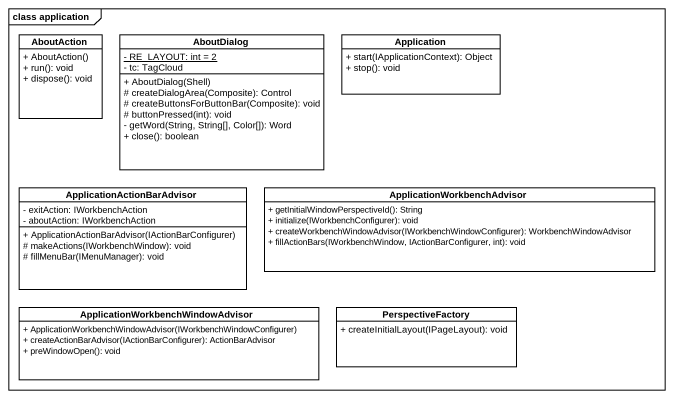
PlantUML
@startuml
mainframe class application
hide circle
hide empty members
skinparam classAttributeIconSize 0
class AboutAction {
  + AboutAction()
  + run(): void
  + dispose(): void
}
class AboutDialog {
  {static} - RE_LAYOUT: int = 2
  - tc: TagCloud
  + AboutDialog(Shell)
  # createDialogArea(Composite): Control
  # createButtonsForButtonBar(Composite): void
  # buttonPressed(int): void
  - getWord(String, String[], Color[]): Word
  + close(): boolean
}
class Application {
  + start(IApplicationContext): Object
  + stop(): void
}
class ApplicationActionBarAdvisor {
  - exitAction: IWorkbenchAction
  - aboutAction: IWorkbenchAction
  + ApplicationActionBarAdvisor(IActionBarConfigurer)
  # makeActions(IWorkbenchWindow): void
  # fillMenuBar(IMenuManager): void
}
class ApplicationWorkbenchAdvisor {
  + getInitialWindowPerspectiveId(): String
  + initialize(IWorkbenchConfigurer): void
  + createWorkbenchWindowAdvisor(IWorkbenchWindowConfigurer): WorkbenchWindowAdvisor
  + fillActionBars(IWorkbenchWindow, IActionBarConfigurer, int): void
}
class "ApplicationWorkbenchWindowAdvisor" as ApplicationWorkbenchWindowAd {
  + ApplicationWorkbenchWindowAdvisor(IWorkbenchWindowConfigurer)
  + createActionBarAdvisor(IActionBarConfigurer): ActionBarAdvisor
  + preWindowOpen(): void
}
class PerspectiveFactory {
  + createInitialLayout(IPageLayout): void
}
@enduml
